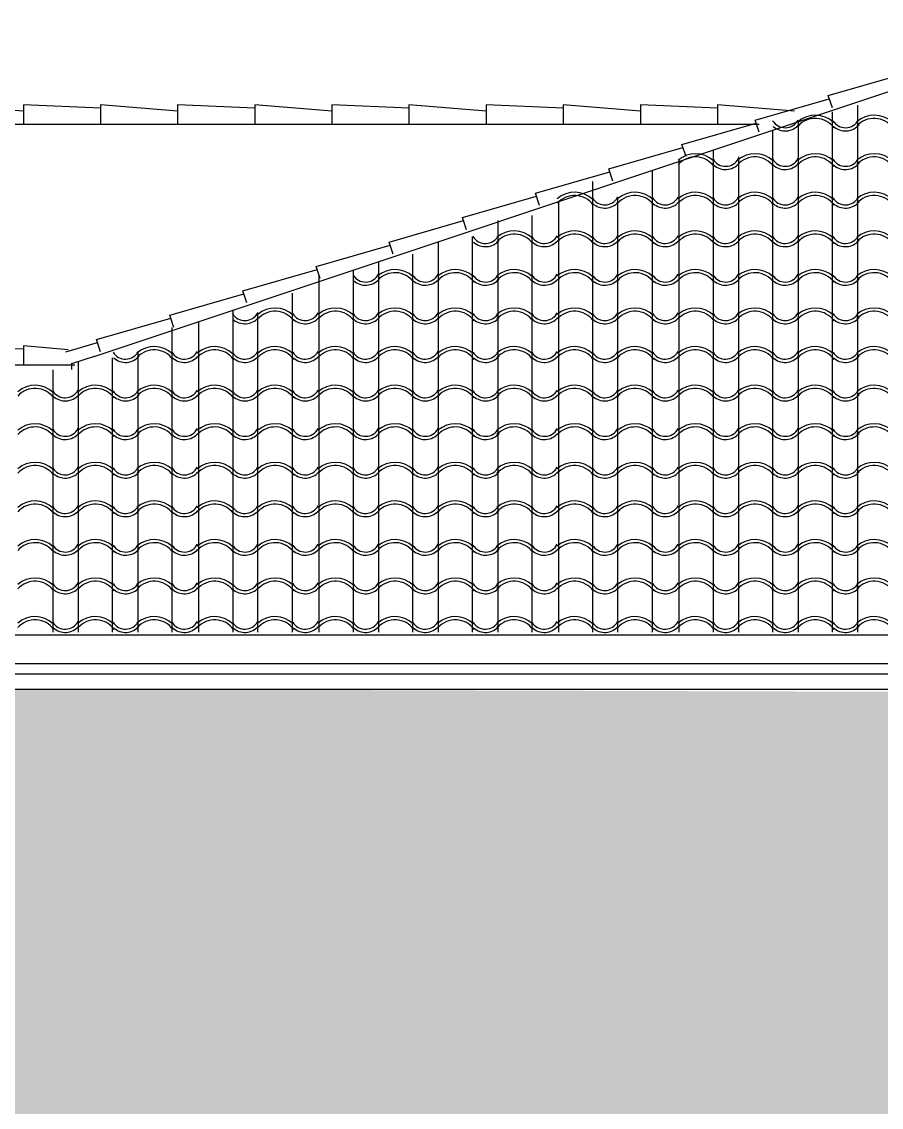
# Model space of a CAD drawing. Extents: x -92740 to -63661, y -15771 to -4391.
# Drawn here: x -81266.8 to -81124.4, y -13585.9 to -13406 of the extents above; entities that cross this region are included whole.
import ezdxf

# ---------------------------------------------------------------- set-up
doc = ezdxf.new("R2010")
doc.units = 0
doc.header["$MEASUREMENT"] = 0
for name, color, linetype in [('ELEVATIONS', 7, 'Continuous'), ('ROOFTILE', 7, 'Continuous'), ('STUCCO', 4, 'Continuous')]:
    doc.layers.add(name, color=color, linetype=linetype)

msp = doc.modelspace()

# ---------------------------------------------------------------- hatches: boundary and pattern name
at = {"layer": 'STUCCO', "linetype": 'Continuous', "ltscale": 12.78}
h = msp.add_hatch(dxfattribs=at)
h.set_pattern_fill('cement', color=9, scale=1.5625, style=0, pattern_type=2)
h.set_pattern_definition([(20, (0, 0), (-2.1376259, 5.8730789), [-6.09375015, 0.15625]), (55, (0, 0), (-5.1197003, 3.58485273), [-6.09375015, 0.15625]), (80, (0, 0), (-6.15504846, 1.0853011), [-6.09375015, 0.15625])])
h.paths.add_polyline_path([(-81393.78, -13516.19), (-81393.78, -13842.08), (-80716.44, -13842.08), (-80716.44, -13518.32)], flags=0)

# ---------------------------------------------------------------- linework, layer by layer
at = {"layer": 'ELEVATIONS', "color": 1, "linetype": 'Continuous', "ltscale": 12.78}
for p, q in [((-81254.8, -13461.47), (-81088.51, -13406.04)), ((-81133.14, -13418.28), (-81120.84, -13414.75)), ((-81145.26, -13422.32), (-81132.97, -13418.79)), ((-81132.46, -13420.3), (-81133.14, -13418.28)), ((-81157.39, -13426.36), (-81145.09, -13422.83)), ((-81144.59, -13424.34), (-81145.26, -13422.32)), ((-81156.71, -13428.38), (-81157.39, -13426.36)), ((-81169.51, -13430.41), (-81157.22, -13426.87)), ((-81181.63, -13434.45), (-81169.34, -13430.91)), ((-81168.84, -13432.43), (-81169.51, -13430.41)), ((-81193.76, -13438.49), (-81181.47, -13434.95)), ((-81180.96, -13436.47), (-81181.63, -13434.45)), ((-81205.88, -13442.53), (-81193.59, -13438.99)), ((-81193.08, -13440.51), (-81193.76, -13438.49)), ((-81205.21, -13444.55), (-81205.88, -13442.53)), ((-81218.01, -13446.57), (-81205.71, -13443.03)), ((-81230.13, -13450.61), (-81217.84, -13447.08)), ((-81217.33, -13448.59), (-81218.01, -13446.57)), ((-81242.25, -13454.65), (-81229.96, -13451.12)), ((-81229.46, -13452.63), (-81230.13, -13450.61)), ((-81254.38, -13458.7), (-81242.09, -13455.16)), ((-81241.58, -13456.67), (-81242.25, -13454.65)), ((-81253.71, -13460.72), (-81254.38, -13458.7)), ((-81266.51, -13460.28), (-81279.29, -13459.75)), ((-81259.07, -13460.37), (-81266.51, -13459.75)), ((-81266.51, -13459.75), (-81266.51, -13462.94)), ((-81259.47, -13460.71), (-81254.21, -13459.2)), ((-81254.8, -13461.47), (-81258.52, -13462.71)), ((-81257.99, -13462.94), (-81407.09, -13462.94)), ((-80704.73, -13507.67), (-81406.49, -13507.67)), ((-80706.03, -13512.41), (-81405.47, -13512.41)), ((-80708.46, -13514.12), (-81402.83, -13514.12)), ((-80710.99, -13516.64), (-81400.3, -13516.64))]:
    msp.add_line(p, q, dxfattribs=at)
at = {"layer": 'ELEVATIONS', "color": 9, "linetype": 'Continuous', "ltscale": 12.78}
for p, q in [((-81266.51, -13420.88), (-81279.29, -13419.81)), ((-81253.73, -13420.34), (-81266.51, -13419.81)), ((-81266.51, -13419.81), (-81266.51, -13423.01)), ((-81240.95, -13420.88), (-81253.73, -13419.81)), ((-81253.73, -13419.81), (-81253.73, -13423.01)), ((-81228.17, -13420.34), (-81240.95, -13419.81)), ((-81240.95, -13419.81), (-81240.95, -13423.01)), ((-81215.39, -13420.88), (-81228.17, -13419.81)), ((-81228.17, -13419.81), (-81228.17, -13423.01)), ((-81202.61, -13420.34), (-81215.39, -13419.81)), ((-81215.39, -13419.81), (-81215.39, -13423.01)), ((-81189.83, -13420.88), (-81202.61, -13419.81)), ((-81202.61, -13419.81), (-81202.61, -13423.01)), ((-81177.05, -13420.34), (-81189.83, -13419.81)), ((-81189.83, -13419.81), (-81189.83, -13423.01)), ((-81164.27, -13420.88), (-81177.05, -13419.81)), ((-81177.05, -13419.81), (-81177.05, -13423.01)), ((-81151.49, -13420.34), (-81164.27, -13419.81)), ((-81164.27, -13419.81), (-81164.27, -13423.01)), ((-81138.71, -13420.88), (-81151.49, -13419.81)), ((-81151.49, -13419.81), (-81151.49, -13423.01)), ((-81144.57, -13423.08), (-81407.63, -13423.08))]:
    msp.add_line(p, q, dxfattribs=at)
at = {"layer": 'ROOFTILE', "color": 7, "linetype": 'Continuous', "ltscale": 12.78}
for p, q in [((-81132.43, -13507.14), (-81132.43, -13420.95)), ((-81128.22, -13507.14), (-81128.22, -13419.87)), ((-81138.09, -13507.14), (-81138.09, -13422.39)), ((-81142.31, -13507.14), (-81142.31, -13423.97)), ((-81152.18, -13507.14), (-81152.18, -13427.26)), ((-81157.84, -13507.14), (-81157.84, -13428.82)), ((-81147.97, -13507.14), (-81147.97, -13428.41)), ((-81162.25, -13507.14), (-81162.25, -13430.61)), ((-81172.13, -13507.14), (-81172.13, -13432.48)), ((-81168, -13507.14), (-81168, -13435.05)), ((-81177.79, -13507.14), (-81177.79, -13435.76)), ((-81187.86, -13507.14), (-81187.86, -13438.96)), ((-81182.19, -13507.14), (-81182.19, -13438.15)), ((-81197.73, -13507.14), (-81197.73, -13442.44)), ((-81192.07, -13507.14), (-81192.07, -13441.61)), ((-81207.61, -13507.14), (-81207.61, -13445.74)), ((-81201.95, -13507.14), (-81201.95, -13444.54)), ((-81211.82, -13507.14), (-81211.82, -13447.14)), ((-81217.48, -13507.14), (-81217.48, -13448.14)), ((-81221.89, -13507.14), (-81221.89, -13450.99)), ((-81231.77, -13507.14), (-81231.77, -13453.79)), ((-81227.64, -13507.14), (-81227.64, -13454.22)), ((-81241.83, -13507.14), (-81241.83, -13456.67)), ((-81237.43, -13507.14), (-81237.43, -13455.68)), ((-81257.37, -13507.14), (-81257.37, -13462.32)), ((-81251.71, -13507.14), (-81251.71, -13461.72)), ((-81247.5, -13507.14), (-81247.5, -13460.66)), ((-81261.59, -13507.14), (-81261.59, -13463.71)), ((-81258.5, -13463.67), (-81258.5, -13462.61))]:
    msp.add_line(p, q, dxfattribs=at)
for centre, radius, start, end in [((-81140.29, -13421.16), 2.44, 211.6504, 331.6052), ((-81135.29, -13425.89), 4.37, 46.5154, 131.1465), ((-81135.29, -13425.89), 3.84, 36.0644, 138.0128), ((-81130.29, -13421.16), 2.44, 211.6504, 331.6052), ((-81125.54, -13425.89), 4.37, 46.5154, 131.1465), ((-81125.54, -13425.89), 3.84, 36.0644, 138.0128), ((-81140.29, -13421.16), 2.97, 228.3381, 319.0707), ((-81130.29, -13421.16), 2.97, 228.3381, 319.0707), ((-81155.16, -13432.28), 4.37, 46.5154, 131.1465), ((-81145.29, -13432.28), 4.37, 46.5154, 131.1465), ((-81135.29, -13432.28), 4.37, 46.5154, 131.1465), ((-81125.54, -13432.28), 4.37, 46.5154, 131.1465), ((-81155.16, -13432.28), 3.84, 36.0644, 138.0128), ((-81150.16, -13427.55), 2.44, 211.6504, 331.6052), ((-81150.16, -13427.55), 2.97, 228.3381, 319.0707), ((-81145.29, -13432.28), 3.84, 36.0644, 138.0128), ((-81140.29, -13427.55), 2.44, 211.6504, 331.6052), ((-81140.29, -13427.55), 2.97, 228.3381, 319.0707), ((-81135.29, -13432.28), 3.84, 36.0644, 138.0128), ((-81130.29, -13427.55), 2.44, 211.6504, 331.6052), ((-81130.29, -13427.55), 2.97, 228.3381, 319.0707), ((-81125.54, -13432.28), 3.84, 36.0644, 138.0128), ((-81175.17, -13438.67), 4.37, 46.5154, 131.1465), ((-81175.17, -13438.67), 3.84, 36.0644, 138.0128), ((-81170.17, -13433.94), 2.44, 211.6504, 331.6052), ((-81165.16, -13438.67), 4.37, 46.5154, 131.1465), ((-81165.16, -13438.67), 3.84, 36.0644, 138.0128), ((-81160.16, -13433.94), 2.44, 211.6504, 331.6052), ((-81155.16, -13438.67), 4.37, 46.5154, 131.1465), ((-81155.16, -13438.67), 3.84, 36.0644, 138.0128), ((-81150.16, -13433.94), 2.44, 211.6504, 331.6052), ((-81145.29, -13438.67), 4.37, 46.5154, 131.1465), ((-81145.29, -13438.67), 3.84, 36.0644, 138.0128), ((-81140.29, -13433.94), 2.44, 211.6504, 331.6052), ((-81135.29, -13438.67), 4.37, 46.5154, 131.1465), ((-81135.29, -13438.67), 3.84, 36.0644, 138.0128), ((-81130.29, -13433.94), 2.44, 211.6504, 331.6052), ((-81125.54, -13438.67), 4.37, 46.5154, 131.1465), ((-81125.54, -13438.67), 3.84, 36.0644, 138.0128), ((-81170.17, -13433.94), 2.97, 228.3381, 319.0707), ((-81160.16, -13433.94), 2.97, 228.3381, 319.0707), ((-81150.16, -13433.94), 2.97, 228.3381, 319.0707), ((-81140.29, -13433.94), 2.97, 228.3381, 319.0707), ((-81130.29, -13433.94), 2.97, 228.3381, 319.0707), ((-81185.18, -13445.06), 4.37, 46.5154, 131.1465), ((-81175.17, -13445.06), 4.37, 46.5154, 131.1465), ((-81165.16, -13445.06), 4.37, 46.5154, 131.1465), ((-81155.16, -13445.06), 4.37, 46.5154, 131.1465), ((-81145.29, -13445.06), 4.37, 46.5154, 131.1465), ((-81135.29, -13445.06), 4.37, 46.5154, 131.1465), ((-81125.54, -13445.06), 4.37, 46.5154, 131.1465), ((-81189.93, -13440.33), 2.44, 211.6504, 331.6052), ((-81189.93, -13440.33), 2.97, 228.3381, 319.0707), ((-81185.18, -13445.06), 3.84, 36.0644, 138.0128), ((-81180.18, -13440.33), 2.44, 211.6504, 331.6052), ((-81180.18, -13440.33), 2.97, 228.3381, 319.0707), ((-81175.17, -13445.06), 3.84, 36.0644, 138.0128), ((-81170.17, -13440.33), 2.44, 211.6504, 331.6052), ((-81170.17, -13440.33), 2.97, 228.3381, 319.0707), ((-81165.16, -13445.06), 3.84, 36.0644, 138.0128), ((-81160.16, -13440.33), 2.44, 211.6504, 331.6052), ((-81160.16, -13440.33), 2.97, 228.3381, 319.0707), ((-81155.16, -13445.06), 3.84, 36.0644, 138.0128), ((-81150.16, -13440.33), 2.44, 211.6504, 331.6052), ((-81150.16, -13440.33), 2.97, 228.3381, 319.0707), ((-81145.29, -13445.06), 3.84, 36.0644, 138.0128), ((-81140.29, -13440.33), 2.44, 211.6504, 331.6052), ((-81140.29, -13440.33), 2.97, 228.3381, 319.0707), ((-81135.29, -13445.06), 3.84, 36.0644, 138.0128), ((-81130.29, -13440.33), 2.44, 211.6504, 331.6052), ((-81130.29, -13440.33), 2.97, 228.3381, 319.0707), ((-81125.54, -13445.06), 3.84, 36.0644, 138.0128), ((-81209.8, -13446.72), 2.44, 211.6504, 331.6052), ((-81204.93, -13451.45), 4.37, 46.5154, 131.1465), ((-81204.93, -13451.45), 3.84, 36.0644, 138.0128), ((-81199.93, -13446.72), 2.44, 211.6504, 331.6052), ((-81194.93, -13451.45), 4.37, 46.5154, 131.1465), ((-81194.93, -13451.45), 3.84, 36.0644, 138.0128), ((-81189.93, -13446.72), 2.44, 211.6504, 331.6052), ((-81185.18, -13451.45), 4.37, 46.5154, 131.1465), ((-81185.18, -13451.45), 3.84, 36.0644, 138.0128), ((-81180.18, -13446.72), 2.44, 211.6504, 331.6052), ((-81175.17, -13451.45), 4.37, 46.5154, 131.1465), ((-81175.17, -13451.45), 3.84, 36.0644, 138.0128), ((-81170.17, -13446.72), 2.44, 211.6504, 331.6052), ((-81165.16, -13451.45), 4.37, 46.5154, 131.1465), ((-81165.16, -13451.45), 3.84, 36.0644, 138.0128), ((-81160.16, -13446.72), 2.44, 211.6504, 331.6052), ((-81155.16, -13451.45), 4.37, 46.5154, 131.1465), ((-81155.16, -13451.45), 3.84, 36.0644, 138.0128), ((-81150.16, -13446.72), 2.44, 211.6504, 331.6052), ((-81145.29, -13451.45), 4.37, 46.5154, 131.1465), ((-81145.29, -13451.45), 3.84, 36.0644, 138.0128), ((-81140.29, -13446.72), 2.44, 211.6504, 331.6052), ((-81135.29, -13451.45), 4.37, 46.5154, 131.1465), ((-81135.29, -13451.45), 3.84, 36.0644, 138.0128), ((-81130.29, -13446.72), 2.44, 211.6504, 331.6052), ((-81125.54, -13451.45), 4.37, 46.5154, 131.1465), ((-81125.54, -13451.45), 3.84, 36.0644, 138.0128), ((-81209.8, -13446.72), 2.97, 228.3381, 319.0707), ((-81199.93, -13446.72), 2.97, 228.3381, 319.0707), ((-81189.93, -13446.72), 2.97, 228.3381, 319.0707), ((-81180.18, -13446.72), 2.97, 228.3381, 319.0707), ((-81170.17, -13446.72), 2.97, 228.3381, 319.0707), ((-81160.16, -13446.72), 2.97, 228.3381, 319.0707), ((-81150.16, -13446.72), 2.97, 228.3381, 319.0707), ((-81140.29, -13446.72), 2.97, 228.3381, 319.0707), ((-81130.29, -13446.72), 2.97, 228.3381, 319.0707), ((-81229.81, -13453.11), 2.44, 211.6504, 331.6052), ((-81229.81, -13453.11), 2.97, 228.3381, 319.0707), ((-81224.8, -13457.84), 4.37, 46.5154, 131.1465), ((-81224.8, -13457.84), 3.84, 36.0644, 138.0128), ((-81219.8, -13453.11), 2.44, 211.6504, 331.6052), ((-81219.8, -13453.11), 2.97, 228.3381, 319.0707), ((-81214.8, -13457.84), 4.37, 46.5154, 131.1465), ((-81214.8, -13457.84), 3.84, 36.0644, 138.0128), ((-81209.8, -13453.11), 2.44, 211.6504, 331.6052), ((-81209.8, -13453.11), 2.97, 228.3381, 319.0707), ((-81204.93, -13457.84), 4.37, 46.5154, 131.1465), ((-81204.93, -13457.84), 3.84, 36.0644, 138.0128), ((-81199.93, -13453.11), 2.44, 211.6504, 331.6052), ((-81199.93, -13453.11), 2.97, 228.3381, 319.0707), ((-81194.93, -13457.84), 4.37, 46.5154, 131.1465), ((-81194.93, -13457.84), 3.84, 36.0644, 138.0128), ((-81189.93, -13453.11), 2.44, 211.6504, 331.6052), ((-81189.93, -13453.11), 2.97, 228.3381, 319.0707), ((-81185.18, -13457.84), 4.37, 46.5154, 131.1465), ((-81185.18, -13457.84), 3.84, 36.0644, 138.0128), ((-81180.18, -13453.11), 2.44, 211.6504, 331.6052), ((-81180.18, -13453.11), 2.97, 228.3381, 319.0707), ((-81175.17, -13457.84), 4.37, 46.5154, 131.1465), ((-81175.17, -13457.84), 3.84, 36.0644, 138.0128), ((-81170.17, -13453.11), 2.44, 211.6504, 331.6052), ((-81170.17, -13453.11), 2.97, 228.3381, 319.0707), ((-81165.16, -13457.84), 4.37, 46.5154, 131.1465), ((-81165.16, -13457.84), 3.84, 36.0644, 138.0128), ((-81160.16, -13453.11), 2.44, 211.6504, 331.6052), ((-81160.16, -13453.11), 2.97, 228.3381, 319.0707), ((-81155.16, -13457.84), 4.37, 46.5154, 131.1465), ((-81155.16, -13457.84), 3.84, 36.0644, 138.0128), ((-81150.16, -13453.11), 2.44, 211.6504, 331.6052), ((-81150.16, -13453.11), 2.97, 228.3381, 319.0707), ((-81145.29, -13457.84), 4.37, 46.5154, 131.1465), ((-81145.29, -13457.84), 3.84, 36.0644, 138.0128), ((-81140.29, -13453.11), 2.44, 211.6504, 331.6052), ((-81140.29, -13453.11), 2.97, 228.3381, 319.0707), ((-81135.29, -13457.84), 4.37, 46.5154, 131.1465), ((-81135.29, -13457.84), 3.84, 36.0644, 138.0128), ((-81130.29, -13453.11), 2.44, 211.6504, 331.6052), ((-81130.29, -13453.11), 2.97, 228.3381, 319.0707), ((-81125.54, -13457.84), 4.37, 46.5154, 131.1465), ((-81125.54, -13457.84), 3.84, 36.0644, 138.0128), ((-81244.82, -13464.23), 4.37, 46.5154, 131.1465), ((-81244.82, -13464.23), 3.84, 36.0644, 138.0128), ((-81234.81, -13464.23), 4.37, 46.5154, 131.1465), ((-81234.81, -13464.23), 3.84, 36.0644, 138.0128), ((-81224.8, -13464.23), 4.37, 46.5154, 131.1465), ((-81224.8, -13464.23), 3.84, 36.0644, 138.0128), ((-81214.8, -13464.23), 4.37, 46.5154, 131.1465), ((-81214.8, -13464.23), 3.84, 36.0644, 138.0128), ((-81204.93, -13464.23), 4.37, 46.5154, 131.1465), ((-81204.93, -13464.23), 3.84, 36.0644, 138.0128), ((-81194.93, -13464.23), 4.37, 46.5154, 131.1465), ((-81194.93, -13464.23), 3.84, 36.0644, 138.0128), ((-81185.18, -13464.23), 4.37, 46.5154, 131.1465), ((-81185.18, -13464.23), 3.84, 36.0644, 138.0128), ((-81175.17, -13464.23), 4.37, 46.5154, 131.1465), ((-81175.17, -13464.23), 3.84, 36.0644, 138.0128), ((-81165.16, -13464.23), 4.37, 46.5154, 131.1465), ((-81165.16, -13464.23), 3.84, 36.0644, 138.0128), ((-81155.16, -13464.23), 4.37, 46.5154, 131.1465), ((-81155.16, -13464.23), 3.84, 36.0644, 138.0128), ((-81145.29, -13464.23), 4.37, 46.5154, 131.1465), ((-81145.29, -13464.23), 3.84, 36.0644, 138.0128), ((-81135.29, -13464.23), 4.37, 46.5154, 131.1465), ((-81135.29, -13464.23), 3.84, 36.0644, 138.0128), ((-81125.54, -13464.23), 4.37, 46.5154, 131.1465), ((-81125.54, -13464.23), 3.84, 36.0644, 138.0128), ((-81249.57, -13459.5), 2.44, 211.6504, 331.6052), ((-81249.57, -13459.5), 2.97, 228.3381, 319.0707), ((-81239.82, -13459.5), 2.44, 211.6504, 331.6052), ((-81239.82, -13459.5), 2.97, 228.3381, 319.0707), ((-81229.81, -13459.5), 2.44, 211.6504, 331.6052), ((-81229.81, -13459.5), 2.97, 228.3381, 319.0707), ((-81219.8, -13459.5), 2.44, 211.6504, 331.6052), ((-81219.8, -13459.5), 2.97, 228.3381, 319.0707), ((-81209.8, -13459.5), 2.44, 211.6504, 331.6052), ((-81209.8, -13459.5), 2.97, 228.3381, 319.0707), ((-81199.93, -13459.5), 2.44, 211.6504, 331.6052), ((-81199.93, -13459.5), 2.97, 228.3381, 319.0707), ((-81189.93, -13459.5), 2.44, 211.6504, 331.6052), ((-81189.93, -13459.5), 2.97, 228.3381, 319.0707), ((-81180.18, -13459.5), 2.44, 211.6504, 331.6052), ((-81180.18, -13459.5), 2.97, 228.3381, 319.0707), ((-81170.17, -13459.5), 2.44, 211.6504, 331.6052), ((-81170.17, -13459.5), 2.97, 228.3381, 319.0707), ((-81160.16, -13459.5), 2.44, 211.6504, 331.6052), ((-81160.16, -13459.5), 2.97, 228.3381, 319.0707), ((-81150.16, -13459.5), 2.44, 211.6504, 331.6052), ((-81150.16, -13459.5), 2.97, 228.3381, 319.0707), ((-81140.29, -13459.5), 2.44, 211.6504, 331.6052), ((-81140.29, -13459.5), 2.97, 228.3381, 319.0707), ((-81130.29, -13459.5), 2.44, 211.6504, 331.6052), ((-81130.29, -13459.5), 2.97, 228.3381, 319.0707), ((-81264.57, -13470.62), 4.37, 46.5154, 131.1465), ((-81264.57, -13470.62), 3.84, 36.0644, 138.0128), ((-81259.57, -13465.89), 2.44, 211.6504, 331.6052), ((-81254.57, -13470.62), 4.37, 46.5154, 131.1465), ((-81254.57, -13470.62), 3.84, 36.0644, 138.0128), ((-81249.57, -13465.89), 2.44, 211.6504, 331.6052), ((-81244.82, -13470.62), 4.37, 46.5154, 131.1465), ((-81244.82, -13470.62), 3.84, 36.0644, 138.0128), ((-81239.82, -13465.89), 2.44, 211.6504, 331.6052), ((-81234.81, -13470.62), 4.37, 46.5154, 131.1465), ((-81234.81, -13470.62), 3.84, 36.0644, 138.0128), ((-81229.81, -13465.89), 2.44, 211.6504, 331.6052), ((-81224.8, -13470.62), 4.37, 46.5154, 131.1465), ((-81224.8, -13470.62), 3.84, 36.0644, 138.0128), ((-81219.8, -13465.89), 2.44, 211.6504, 331.6052), ((-81214.8, -13470.62), 4.37, 46.5154, 131.1465), ((-81214.8, -13470.62), 3.84, 36.0644, 138.0128), ((-81209.8, -13465.89), 2.44, 211.6504, 331.6052), ((-81204.93, -13470.62), 4.37, 46.5154, 131.1465), ((-81204.93, -13470.62), 3.84, 36.0644, 138.0128), ((-81199.93, -13465.89), 2.44, 211.6504, 331.6052), ((-81194.93, -13470.62), 4.37, 46.5154, 131.1465), ((-81194.93, -13470.62), 3.84, 36.0644, 138.0128), ((-81189.93, -13465.89), 2.44, 211.6504, 331.6052), ((-81185.18, -13470.62), 4.37, 46.5154, 131.1465), ((-81185.18, -13470.62), 3.84, 36.0644, 138.0128), ((-81180.18, -13465.89), 2.44, 211.6504, 331.6052), ((-81175.17, -13470.62), 4.37, 46.5154, 131.1465), ((-81175.17, -13470.62), 3.84, 36.0644, 138.0128), ((-81170.17, -13465.89), 2.44, 211.6504, 331.6052), ((-81165.16, -13470.62), 4.37, 46.5154, 131.1465), ((-81165.16, -13470.62), 3.84, 36.0644, 138.0128), ((-81160.16, -13465.89), 2.44, 211.6504, 331.6052), ((-81155.16, -13470.62), 4.37, 46.5154, 131.1465), ((-81155.16, -13470.62), 3.84, 36.0644, 138.0128), ((-81150.16, -13465.89), 2.44, 211.6504, 331.6052), ((-81145.29, -13470.62), 4.37, 46.5154, 131.1465), ((-81145.29, -13470.62), 3.84, 36.0644, 138.0128), ((-81140.29, -13465.89), 2.44, 211.6504, 331.6052), ((-81135.29, -13470.62), 4.37, 46.5154, 131.1465), ((-81135.29, -13470.62), 3.84, 36.0644, 138.0128), ((-81130.29, -13465.89), 2.44, 211.6504, 331.6052), ((-81125.54, -13470.62), 4.37, 46.5154, 131.1465), ((-81125.54, -13470.62), 3.84, 36.0644, 138.0128), ((-81259.57, -13465.89), 2.97, 228.3381, 319.0707), ((-81249.57, -13465.89), 2.97, 228.3381, 319.0707), ((-81239.82, -13465.89), 2.97, 228.3381, 319.0707), ((-81229.81, -13465.89), 2.97, 228.3381, 319.0707), ((-81219.8, -13465.89), 2.97, 228.3381, 319.0707), ((-81209.8, -13465.89), 2.97, 228.3381, 319.0707), ((-81199.93, -13465.89), 2.97, 228.3381, 319.0707), ((-81189.93, -13465.89), 2.97, 228.3381, 319.0707), ((-81180.18, -13465.89), 2.97, 228.3381, 319.0707), ((-81170.17, -13465.89), 2.97, 228.3381, 319.0707), ((-81160.16, -13465.89), 2.97, 228.3381, 319.0707), ((-81150.16, -13465.89), 2.97, 228.3381, 319.0707), ((-81140.29, -13465.89), 2.97, 228.3381, 319.0707), ((-81130.29, -13465.89), 2.97, 228.3381, 319.0707), ((-81264.57, -13477.01), 4.37, 46.5154, 131.1465), ((-81264.57, -13477.01), 3.84, 36.0644, 138.0128), ((-81254.57, -13477.01), 4.37, 46.5154, 131.1465), ((-81254.57, -13477.01), 3.84, 36.0644, 138.0128), ((-81244.82, -13477.01), 4.37, 46.5154, 131.1465), ((-81244.82, -13477.01), 3.84, 36.0644, 138.0128), ((-81234.81, -13477.01), 4.37, 46.5154, 131.1465), ((-81234.81, -13477.01), 3.84, 36.0644, 138.0128), ((-81224.8, -13477.01), 4.37, 46.5154, 131.1465), ((-81224.8, -13477.01), 3.84, 36.0644, 138.0128), ((-81214.8, -13477.01), 4.37, 46.5154, 131.1465), ((-81214.8, -13477.01), 3.84, 36.0644, 138.0128), ((-81204.93, -13477.01), 4.37, 46.5154, 131.1465), ((-81204.93, -13477.01), 3.84, 36.0644, 138.0128), ((-81194.93, -13477.01), 4.37, 46.5154, 131.1465), ((-81194.93, -13477.01), 3.84, 36.0644, 138.0128), ((-81185.18, -13477.01), 4.37, 46.5154, 131.1465), ((-81185.18, -13477.01), 3.84, 36.0644, 138.0128), ((-81175.17, -13477.01), 4.37, 46.5154, 131.1465), ((-81175.17, -13477.01), 3.84, 36.0644, 138.0128), ((-81165.16, -13477.01), 4.37, 46.5154, 131.1465), ((-81165.16, -13477.01), 3.84, 36.0644, 138.0128), ((-81155.16, -13477.01), 4.37, 46.5154, 131.1465), ((-81155.16, -13477.01), 3.84, 36.0644, 138.0128), ((-81145.29, -13477.01), 4.37, 46.5154, 131.1465), ((-81145.29, -13477.01), 3.84, 36.0644, 138.0128), ((-81135.29, -13477.01), 4.37, 46.5154, 131.1465), ((-81135.29, -13477.01), 3.84, 36.0644, 138.0128), ((-81125.54, -13477.01), 4.37, 46.5154, 131.1465), ((-81125.54, -13477.01), 3.84, 36.0644, 138.0128), ((-81259.57, -13472.28), 2.44, 211.6504, 331.6052), ((-81259.57, -13472.28), 2.97, 228.3381, 319.0707), ((-81249.57, -13472.28), 2.44, 211.6504, 331.6052), ((-81249.57, -13472.28), 2.97, 228.3381, 319.0707), ((-81239.82, -13472.28), 2.44, 211.6504, 331.6052), ((-81239.82, -13472.28), 2.97, 228.3381, 319.0707), ((-81229.81, -13472.28), 2.44, 211.6504, 331.6052), ((-81229.81, -13472.28), 2.97, 228.3381, 319.0707), ((-81219.8, -13472.28), 2.44, 211.6504, 331.6052), ((-81219.8, -13472.28), 2.97, 228.3381, 319.0707), ((-81209.8, -13472.28), 2.44, 211.6504, 331.6052), ((-81209.8, -13472.28), 2.97, 228.3381, 319.0707), ((-81199.93, -13472.28), 2.44, 211.6504, 331.6052), ((-81199.93, -13472.28), 2.97, 228.3381, 319.0707), ((-81189.93, -13472.28), 2.44, 211.6504, 331.6052), ((-81189.93, -13472.28), 2.97, 228.3381, 319.0707), ((-81180.18, -13472.28), 2.44, 211.6504, 331.6052), ((-81180.18, -13472.28), 2.97, 228.3381, 319.0707), ((-81170.17, -13472.28), 2.44, 211.6504, 331.6052), ((-81170.17, -13472.28), 2.97, 228.3381, 319.0707), ((-81160.16, -13472.28), 2.44, 211.6504, 331.6052), ((-81160.16, -13472.28), 2.97, 228.3381, 319.0707), ((-81150.16, -13472.28), 2.44, 211.6504, 331.6052), ((-81150.16, -13472.28), 2.97, 228.3381, 319.0707), ((-81140.29, -13472.28), 2.44, 211.6504, 331.6052), ((-81140.29, -13472.28), 2.97, 228.3381, 319.0707), ((-81130.29, -13472.28), 2.44, 211.6504, 331.6052), ((-81130.29, -13472.28), 2.97, 228.3381, 319.0707), ((-81264.57, -13483.4), 4.37, 46.5154, 131.1465), ((-81264.57, -13483.4), 3.84, 36.0644, 138.0128), ((-81259.57, -13478.67), 2.44, 211.6504, 331.6052), ((-81254.57, -13483.4), 4.37, 46.5154, 131.1465), ((-81254.57, -13483.4), 3.84, 36.0644, 138.0128), ((-81249.57, -13478.67), 2.44, 211.6504, 331.6052), ((-81244.82, -13483.4), 4.37, 46.5154, 131.1465), ((-81244.82, -13483.4), 3.84, 36.0644, 138.0128), ((-81239.82, -13478.67), 2.44, 211.6504, 331.6052), ((-81234.81, -13483.4), 4.37, 46.5154, 131.1465), ((-81234.81, -13483.4), 3.84, 36.0644, 138.0128), ((-81229.81, -13478.67), 2.44, 211.6504, 331.6052), ((-81224.8, -13483.4), 4.37, 46.5154, 131.1465), ((-81224.8, -13483.4), 3.84, 36.0644, 138.0128), ((-81219.8, -13478.67), 2.44, 211.6504, 331.6052), ((-81214.8, -13483.4), 4.37, 46.5154, 131.1465), ((-81214.8, -13483.4), 3.84, 36.0644, 138.0128), ((-81209.8, -13478.67), 2.44, 211.6504, 331.6052), ((-81204.93, -13483.4), 4.37, 46.5154, 131.1465), ((-81204.93, -13483.4), 3.84, 36.0644, 138.0128), ((-81199.93, -13478.67), 2.44, 211.6504, 331.6052), ((-81194.93, -13483.4), 4.37, 46.5154, 131.1465), ((-81194.93, -13483.4), 3.84, 36.0644, 138.0128), ((-81189.93, -13478.67), 2.44, 211.6504, 331.6052), ((-81185.18, -13483.4), 4.37, 46.5154, 131.1465), ((-81185.18, -13483.4), 3.84, 36.0644, 138.0128), ((-81180.18, -13478.67), 2.44, 211.6504, 331.6052), ((-81175.17, -13483.4), 4.37, 46.5154, 131.1465), ((-81175.17, -13483.4), 3.84, 36.0644, 138.0128), ((-81170.17, -13478.67), 2.44, 211.6504, 331.6052), ((-81165.16, -13483.4), 4.37, 46.5154, 131.1465), ((-81165.16, -13483.4), 3.84, 36.0644, 138.0128), ((-81160.16, -13478.67), 2.44, 211.6504, 331.6052), ((-81155.16, -13483.4), 4.37, 46.5154, 131.1465), ((-81155.16, -13483.4), 3.84, 36.0644, 138.0128), ((-81150.16, -13478.67), 2.44, 211.6504, 331.6052), ((-81145.29, -13483.4), 4.37, 46.5154, 131.1465), ((-81145.29, -13483.4), 3.84, 36.0644, 138.0128), ((-81140.29, -13478.67), 2.44, 211.6504, 331.6052), ((-81135.29, -13483.4), 4.37, 46.5154, 131.1465), ((-81135.29, -13483.4), 3.84, 36.0644, 138.0128), ((-81130.29, -13478.67), 2.44, 211.6504, 331.6052), ((-81125.54, -13483.4), 4.37, 46.5154, 131.1465), ((-81125.54, -13483.4), 3.84, 36.0644, 138.0128), ((-81259.57, -13478.67), 2.97, 228.3381, 319.0707), ((-81249.57, -13478.67), 2.97, 228.3381, 319.0707), ((-81239.82, -13478.67), 2.97, 228.3381, 319.0707), ((-81229.81, -13478.67), 2.97, 228.3381, 319.0707), ((-81219.8, -13478.67), 2.97, 228.3381, 319.0707), ((-81209.8, -13478.67), 2.97, 228.3381, 319.0707), ((-81199.93, -13478.67), 2.97, 228.3381, 319.0707), ((-81189.93, -13478.67), 2.97, 228.3381, 319.0707), ((-81180.18, -13478.67), 2.97, 228.3381, 319.0707), ((-81170.17, -13478.67), 2.97, 228.3381, 319.0707), ((-81160.16, -13478.67), 2.97, 228.3381, 319.0707), ((-81150.16, -13478.67), 2.97, 228.3381, 319.0707), ((-81140.29, -13478.67), 2.97, 228.3381, 319.0707), ((-81130.29, -13478.67), 2.97, 228.3381, 319.0707), ((-81264.57, -13489.79), 4.37, 46.5154, 131.1465), ((-81254.57, -13489.79), 4.37, 46.5154, 131.1465), ((-81244.82, -13489.79), 4.37, 46.5154, 131.1465), ((-81234.81, -13489.79), 4.37, 46.5154, 131.1465), ((-81224.8, -13489.79), 4.37, 46.5154, 131.1465), ((-81214.8, -13489.79), 4.37, 46.5154, 131.1465), ((-81204.93, -13489.79), 4.37, 46.5154, 131.1465), ((-81194.93, -13489.79), 4.37, 46.5154, 131.1465), ((-81185.18, -13489.79), 4.37, 46.5154, 131.1465), ((-81175.17, -13489.79), 4.37, 46.5154, 131.1465), ((-81165.16, -13489.79), 4.37, 46.5154, 131.1465), ((-81155.16, -13489.79), 4.37, 46.5154, 131.1465), ((-81145.29, -13489.79), 4.37, 46.5154, 131.1465), ((-81135.29, -13489.79), 4.37, 46.5154, 131.1465), ((-81125.54, -13489.79), 4.37, 46.5154, 131.1465), ((-81264.57, -13489.79), 3.84, 36.0644, 138.0128), ((-81259.57, -13485.06), 2.44, 211.6504, 331.6052), ((-81259.57, -13485.06), 2.97, 228.3381, 319.0707), ((-81254.57, -13489.79), 3.84, 36.0644, 138.0128), ((-81249.57, -13485.06), 2.44, 211.6504, 331.6052), ((-81249.57, -13485.06), 2.97, 228.3381, 319.0707), ((-81244.82, -13489.79), 3.84, 36.0644, 138.0128), ((-81239.82, -13485.06), 2.44, 211.6504, 331.6052), ((-81239.82, -13485.06), 2.97, 228.3381, 319.0707), ((-81234.81, -13489.79), 3.84, 36.0644, 138.0128), ((-81229.81, -13485.06), 2.44, 211.6504, 331.6052), ((-81229.81, -13485.06), 2.97, 228.3381, 319.0707), ((-81224.8, -13489.79), 3.84, 36.0644, 138.0128), ((-81219.8, -13485.06), 2.44, 211.6504, 331.6052), ((-81219.8, -13485.06), 2.97, 228.3381, 319.0707), ((-81214.8, -13489.79), 3.84, 36.0644, 138.0128), ((-81209.8, -13485.06), 2.44, 211.6504, 331.6052), ((-81209.8, -13485.06), 2.97, 228.3381, 319.0707), ((-81204.93, -13489.79), 3.84, 36.0644, 138.0128), ((-81199.93, -13485.06), 2.44, 211.6504, 331.6052), ((-81199.93, -13485.06), 2.97, 228.3381, 319.0707), ((-81194.93, -13489.79), 3.84, 36.0644, 138.0128), ((-81189.93, -13485.06), 2.44, 211.6504, 331.6052), ((-81189.93, -13485.06), 2.97, 228.3381, 319.0707), ((-81185.18, -13489.79), 3.84, 36.0644, 138.0128), ((-81180.18, -13485.06), 2.44, 211.6504, 331.6052), ((-81180.18, -13485.06), 2.97, 228.3381, 319.0707), ((-81175.17, -13489.79), 3.84, 36.0644, 138.0128), ((-81170.17, -13485.06), 2.44, 211.6504, 331.6052), ((-81170.17, -13485.06), 2.97, 228.3381, 319.0707), ((-81165.16, -13489.79), 3.84, 36.0644, 138.0128), ((-81160.16, -13485.06), 2.44, 211.6504, 331.6052), ((-81160.16, -13485.06), 2.97, 228.3381, 319.0707), ((-81155.16, -13489.79), 3.84, 36.0644, 138.0128), ((-81150.16, -13485.06), 2.44, 211.6504, 331.6052), ((-81150.16, -13485.06), 2.97, 228.3381, 319.0707), ((-81145.29, -13489.79), 3.84, 36.0644, 138.0128), ((-81140.29, -13485.06), 2.44, 211.6504, 331.6052), ((-81140.29, -13485.06), 2.97, 228.3381, 319.0707), ((-81135.29, -13489.79), 3.84, 36.0644, 138.0128), ((-81130.29, -13485.06), 2.44, 211.6504, 331.6052), ((-81130.29, -13485.06), 2.97, 228.3381, 319.0707), ((-81125.54, -13489.79), 3.84, 36.0644, 138.0128), ((-81264.57, -13496.18), 4.37, 46.5154, 131.1465), ((-81264.57, -13496.18), 3.84, 36.0644, 138.0128), ((-81259.57, -13491.45), 2.44, 211.6504, 331.6052), ((-81254.57, -13496.18), 4.37, 46.5154, 131.1465), ((-81254.57, -13496.18), 3.84, 36.0644, 138.0128), ((-81249.57, -13491.45), 2.44, 211.6504, 331.6052), ((-81244.82, -13496.18), 4.37, 46.5154, 131.1465), ((-81244.82, -13496.18), 3.84, 36.0644, 138.0128), ((-81239.82, -13491.45), 2.44, 211.6504, 331.6052), ((-81234.81, -13496.18), 4.37, 46.5154, 131.1465), ((-81234.81, -13496.18), 3.84, 36.0644, 138.0128), ((-81229.81, -13491.45), 2.44, 211.6504, 331.6052), ((-81224.8, -13496.18), 4.37, 46.5154, 131.1465), ((-81224.8, -13496.18), 3.84, 36.0644, 138.0128), ((-81219.8, -13491.45), 2.44, 211.6504, 331.6052), ((-81214.8, -13496.18), 4.37, 46.5154, 131.1465), ((-81214.8, -13496.18), 3.84, 36.0644, 138.0128), ((-81209.8, -13491.45), 2.44, 211.6504, 331.6052), ((-81204.93, -13496.18), 4.37, 46.5154, 131.1465), ((-81204.93, -13496.18), 3.84, 36.0644, 138.0128), ((-81199.93, -13491.45), 2.44, 211.6504, 331.6052), ((-81194.93, -13496.18), 4.37, 46.5154, 131.1465), ((-81194.93, -13496.18), 3.84, 36.0644, 138.0128), ((-81189.93, -13491.45), 2.44, 211.6504, 331.6052), ((-81185.18, -13496.18), 4.37, 46.5154, 131.1465), ((-81185.18, -13496.18), 3.84, 36.0644, 138.0128), ((-81180.18, -13491.45), 2.44, 211.6504, 331.6052), ((-81175.17, -13496.18), 4.37, 46.5154, 131.1465), ((-81175.17, -13496.18), 3.84, 36.0644, 138.0128), ((-81170.17, -13491.45), 2.44, 211.6504, 331.6052), ((-81165.16, -13496.18), 4.37, 46.5154, 131.1465), ((-81165.16, -13496.18), 3.84, 36.0644, 138.0128), ((-81160.16, -13491.45), 2.44, 211.6504, 331.6052), ((-81155.16, -13496.18), 4.37, 46.5154, 131.1465), ((-81155.16, -13496.18), 3.84, 36.0644, 138.0128), ((-81150.16, -13491.45), 2.44, 211.6504, 331.6052), ((-81145.29, -13496.18), 4.37, 46.5154, 131.1465), ((-81145.29, -13496.18), 3.84, 36.0644, 138.0128), ((-81140.29, -13491.45), 2.44, 211.6504, 331.6052), ((-81135.29, -13496.18), 4.37, 46.5154, 131.1465), ((-81135.29, -13496.18), 3.84, 36.0644, 138.0128), ((-81130.29, -13491.45), 2.44, 211.6504, 331.6052), ((-81125.54, -13496.18), 4.37, 46.5154, 131.1465), ((-81125.54, -13496.18), 3.84, 36.0644, 138.0128), ((-81259.57, -13491.45), 2.97, 228.3381, 319.0707), ((-81249.57, -13491.45), 2.97, 228.3381, 319.0707), ((-81239.82, -13491.45), 2.97, 228.3381, 319.0707), ((-81229.81, -13491.45), 2.97, 228.3381, 319.0707), ((-81219.8, -13491.45), 2.97, 228.3381, 319.0707), ((-81209.8, -13491.45), 2.97, 228.3381, 319.0707), ((-81199.93, -13491.45), 2.97, 228.3381, 319.0707), ((-81189.93, -13491.45), 2.97, 228.3381, 319.0707), ((-81180.18, -13491.45), 2.97, 228.3381, 319.0707), ((-81170.17, -13491.45), 2.97, 228.3381, 319.0707), ((-81160.16, -13491.45), 2.97, 228.3381, 319.0707), ((-81150.16, -13491.45), 2.97, 228.3381, 319.0707), ((-81140.29, -13491.45), 2.97, 228.3381, 319.0707), ((-81130.29, -13491.45), 2.97, 228.3381, 319.0707), ((-81264.57, -13502.57), 4.37, 46.5154, 131.1465), ((-81254.57, -13502.57), 4.37, 46.5154, 131.1465), ((-81244.82, -13502.57), 4.37, 46.5154, 131.1465), ((-81234.81, -13502.57), 4.37, 46.5154, 131.1465), ((-81224.8, -13502.57), 4.37, 46.5154, 131.1465), ((-81214.8, -13502.57), 4.37, 46.5154, 131.1465), ((-81204.93, -13502.57), 4.37, 46.5154, 131.1465), ((-81194.93, -13502.57), 4.37, 46.5154, 131.1465), ((-81185.18, -13502.57), 4.37, 46.5154, 131.1465), ((-81175.17, -13502.57), 4.37, 46.5154, 131.1465), ((-81165.16, -13502.57), 4.37, 46.5154, 131.1465), ((-81155.16, -13502.57), 4.37, 46.5154, 131.1465), ((-81145.29, -13502.57), 4.37, 46.5154, 131.1465), ((-81135.29, -13502.57), 4.37, 46.5154, 131.1465), ((-81125.54, -13502.57), 4.37, 46.5154, 131.1465), ((-81264.57, -13502.57), 3.84, 36.0644, 138.0128), ((-81259.57, -13497.84), 2.44, 211.6504, 331.6052), ((-81259.57, -13497.84), 2.97, 228.3381, 319.0707), ((-81254.57, -13502.57), 3.84, 36.0644, 138.0128), ((-81249.57, -13497.84), 2.44, 211.6504, 331.6052), ((-81249.57, -13497.84), 2.97, 228.3381, 319.0707), ((-81244.82, -13502.57), 3.84, 36.0644, 138.0128), ((-81239.82, -13497.84), 2.44, 211.6504, 331.6052), ((-81239.82, -13497.84), 2.97, 228.3381, 319.0707), ((-81234.81, -13502.57), 3.84, 36.0644, 138.0128), ((-81229.81, -13497.84), 2.44, 211.6504, 331.6052), ((-81229.81, -13497.84), 2.97, 228.3381, 319.0707), ((-81224.8, -13502.57), 3.84, 36.0644, 138.0128), ((-81219.8, -13497.84), 2.44, 211.6504, 331.6052), ((-81219.8, -13497.84), 2.97, 228.3381, 319.0707), ((-81214.8, -13502.57), 3.84, 36.0644, 138.0128), ((-81209.8, -13497.84), 2.44, 211.6504, 331.6052), ((-81209.8, -13497.84), 2.97, 228.3381, 319.0707), ((-81204.93, -13502.57), 3.84, 36.0644, 138.0128), ((-81199.93, -13497.84), 2.44, 211.6504, 331.6052), ((-81199.93, -13497.84), 2.97, 228.3381, 319.0707), ((-81194.93, -13502.57), 3.84, 36.0644, 138.0128), ((-81189.93, -13497.84), 2.44, 211.6504, 331.6052), ((-81189.93, -13497.84), 2.97, 228.3381, 319.0707), ((-81185.18, -13502.57), 3.84, 36.0644, 138.0128), ((-81180.18, -13497.84), 2.44, 211.6504, 331.6052), ((-81180.18, -13497.84), 2.97, 228.3381, 319.0707), ((-81175.17, -13502.57), 3.84, 36.0644, 138.0128), ((-81170.17, -13497.84), 2.44, 211.6504, 331.6052), ((-81170.17, -13497.84), 2.97, 228.3381, 319.0707), ((-81165.16, -13502.57), 3.84, 36.0644, 138.0128), ((-81160.16, -13497.84), 2.44, 211.6504, 331.6052), ((-81160.16, -13497.84), 2.97, 228.3381, 319.0707), ((-81155.16, -13502.57), 3.84, 36.0644, 138.0128), ((-81150.16, -13497.84), 2.44, 211.6504, 331.6052), ((-81150.16, -13497.84), 2.97, 228.3381, 319.0707), ((-81145.29, -13502.57), 3.84, 36.0644, 138.0128), ((-81140.29, -13497.84), 2.44, 211.6504, 331.6052), ((-81140.29, -13497.84), 2.97, 228.3381, 319.0707), ((-81135.29, -13502.57), 3.84, 36.0644, 138.0128), ((-81130.29, -13497.84), 2.44, 211.6504, 331.6052), ((-81130.29, -13497.84), 2.97, 228.3381, 319.0707), ((-81125.54, -13502.57), 3.84, 36.0644, 138.0128), ((-81264.57, -13508.96), 4.37, 46.5154, 131.1465), ((-81264.57, -13508.96), 3.84, 36.0644, 138.0128), ((-81259.57, -13504.23), 2.44, 211.6504, 331.6052), ((-81254.57, -13508.96), 4.37, 46.5154, 131.1465), ((-81254.57, -13508.96), 3.84, 36.0644, 138.0128), ((-81249.57, -13504.23), 2.44, 211.6504, 331.6052), ((-81244.82, -13508.96), 4.37, 46.5154, 131.1465), ((-81244.82, -13508.96), 3.84, 36.0644, 138.0128), ((-81239.82, -13504.23), 2.44, 211.6504, 331.6052), ((-81234.81, -13508.96), 4.37, 46.5154, 131.1465), ((-81234.81, -13508.96), 3.84, 36.0644, 138.0128), ((-81229.81, -13504.23), 2.44, 211.6504, 331.6052), ((-81224.8, -13508.96), 4.37, 46.5154, 131.1465), ((-81224.8, -13508.96), 3.84, 36.0644, 138.0128), ((-81219.8, -13504.23), 2.44, 211.6504, 331.6052), ((-81214.8, -13508.96), 4.37, 46.5154, 131.1465), ((-81214.8, -13508.96), 3.84, 36.0644, 138.0128), ((-81209.8, -13504.23), 2.44, 211.6504, 331.6052), ((-81204.93, -13508.96), 4.37, 46.5154, 131.1465), ((-81204.93, -13508.96), 3.84, 36.0644, 138.0128), ((-81199.93, -13504.23), 2.44, 211.6504, 331.6052), ((-81194.93, -13508.96), 4.37, 46.5154, 131.1465), ((-81194.93, -13508.96), 3.84, 36.0644, 138.0128), ((-81189.93, -13504.23), 2.44, 211.6504, 331.6052), ((-81185.18, -13508.96), 4.37, 46.5154, 131.1465), ((-81185.18, -13508.96), 3.84, 36.0644, 138.0128), ((-81180.18, -13504.23), 2.44, 211.6504, 331.6052), ((-81175.17, -13508.96), 4.37, 46.5154, 131.1465), ((-81175.17, -13508.96), 3.84, 36.0644, 138.0128), ((-81170.17, -13504.23), 2.44, 211.6504, 331.6052), ((-81165.16, -13508.96), 4.37, 46.5154, 131.1465), ((-81165.16, -13508.96), 3.84, 36.0644, 138.0128), ((-81160.16, -13504.23), 2.44, 211.6504, 331.6052), ((-81155.16, -13508.96), 4.37, 46.5154, 131.1465), ((-81155.16, -13508.96), 3.84, 36.0644, 138.0128), ((-81150.16, -13504.23), 2.44, 211.6504, 331.6052), ((-81145.29, -13508.96), 4.37, 46.5154, 131.1465), ((-81145.29, -13508.96), 3.84, 36.0644, 138.0128), ((-81140.29, -13504.23), 2.44, 211.6504, 331.6052), ((-81135.29, -13508.96), 4.37, 46.5154, 131.1465), ((-81135.29, -13508.96), 3.84, 36.0644, 138.0128), ((-81130.29, -13504.23), 2.44, 211.6504, 331.6052), ((-81125.54, -13508.96), 4.37, 46.5154, 131.1465), ((-81125.54, -13508.96), 3.84, 36.0644, 138.0128), ((-81259.57, -13504.23), 2.97, 228.3381, 319.0707), ((-81249.57, -13504.23), 2.97, 228.3381, 319.0707), ((-81239.82, -13504.23), 2.97, 228.3381, 319.0707), ((-81229.81, -13504.23), 2.97, 228.3381, 319.0707), ((-81219.8, -13504.23), 2.97, 228.3381, 319.0707), ((-81209.8, -13504.23), 2.97, 228.3381, 319.0707), ((-81199.93, -13504.23), 2.97, 228.3381, 319.0707), ((-81189.93, -13504.23), 2.97, 228.3381, 319.0707), ((-81180.18, -13504.23), 2.97, 228.3381, 319.0707), ((-81170.17, -13504.23), 2.97, 228.3381, 319.0707), ((-81160.16, -13504.23), 2.97, 228.3381, 319.0707), ((-81150.16, -13504.23), 2.97, 228.3381, 319.0707), ((-81140.29, -13504.23), 2.97, 228.3381, 319.0707), ((-81130.29, -13504.23), 2.97, 228.3381, 319.0707)]:
    msp.add_arc(centre, radius, start, end, dxfattribs=at)

doc.saveas('drawing.dxf')
